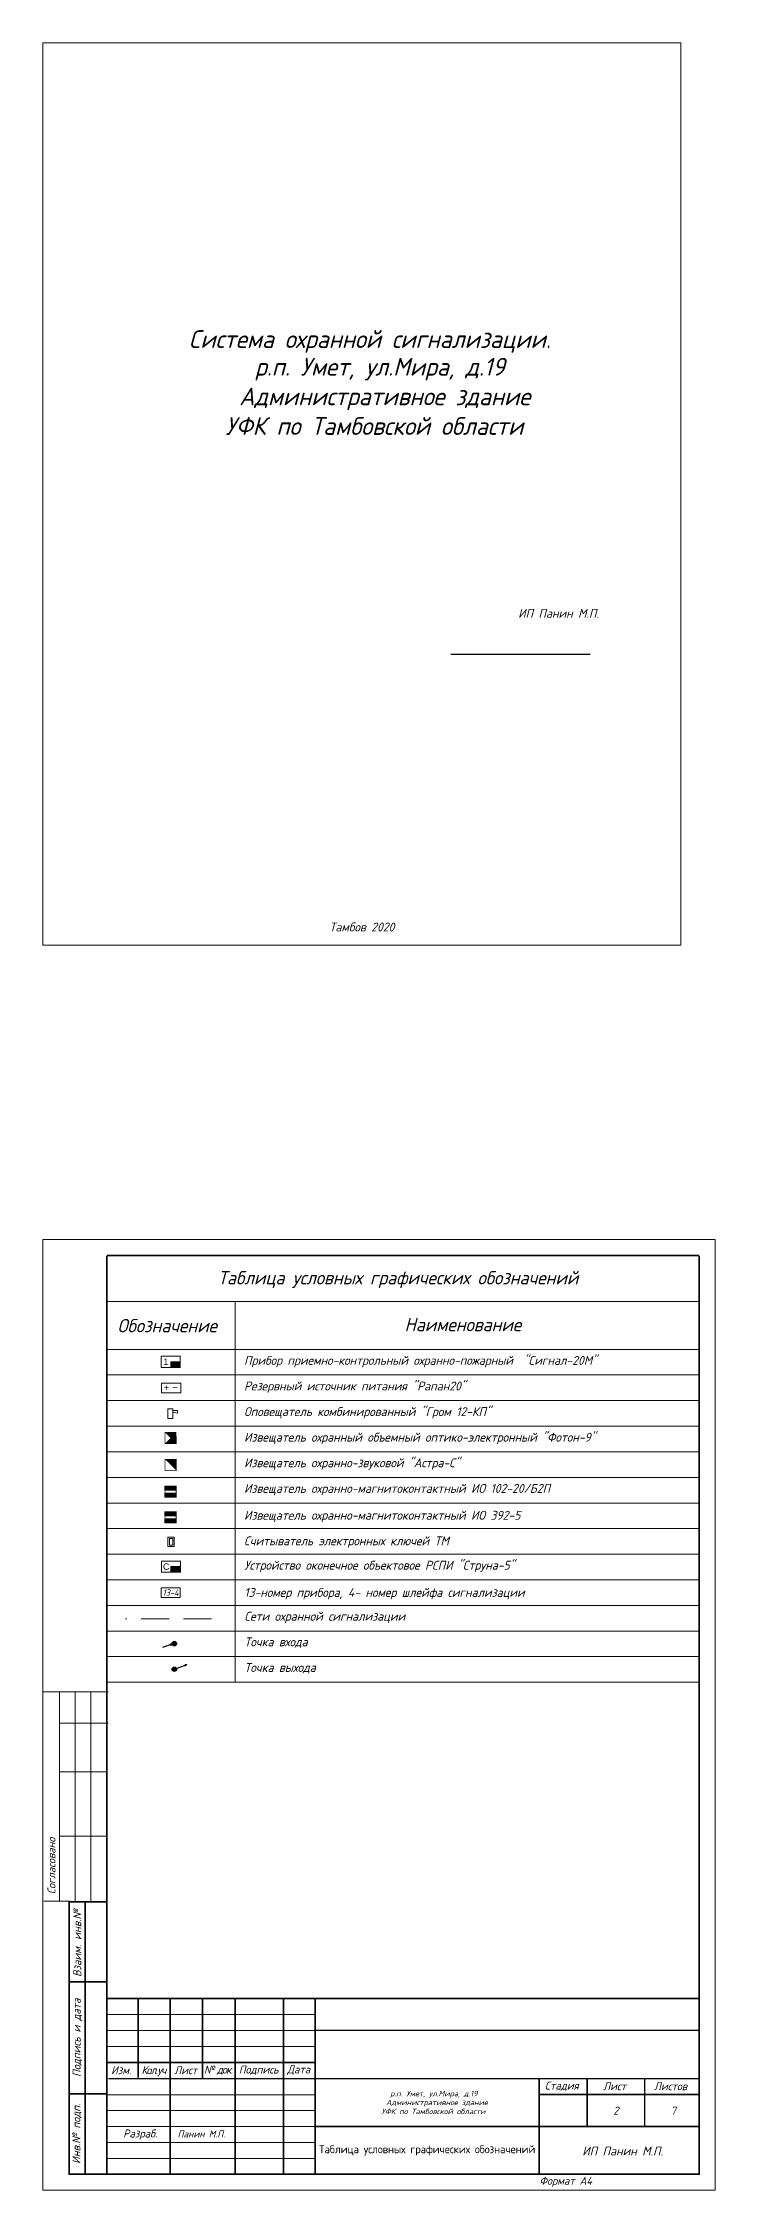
# Model space of a CAD drawing. Header units: inches. Extents: x 859 to 2125, y 393 to 1751.
# Drawn here: x 1652.8 to 1728.4, y 1509.8 to 1751.3 of the extents above; entities that cross this region are included whole.
import ezdxf

# ---------------------------------------------------------------- set-up
doc = ezdxf.new("R2010")
doc.units = ezdxf.units.IN
doc.header["$MEASUREMENT"] = 0
for name, pattern in [('Caddy_Solid', [0]), ('HIDDEN2', [4.7625, 3.175, -1.5875]), ('НЕВИДИМАЯ', [9.525, 6.35, -3.175])]:
    doc.linetypes.add(name, pattern=pattern)
doc.layers.get('0').transparency = 0.7
for name, color, linetype in [('BLK_12_THHN', 9, 'Continuous'), ('DESC', 7, 'Continuous'), ('LINK', 9, 'Continuous')]:
    doc.layers.add(name, color=color, linetype=linetype)
doc.styles.get("Standard").update_dxf_attribs({"font": 'GOST_Common Italic_0.ttf'})

# ---------------------------------------------------------------- blocks, each defined once
blk = doc.blocks.new('Объем')
at = {"const_width": 0.2}
blk.add_lwpolyline([(0, 0), (0, 3), (3, 3), (3, 0)], close=True, dxfattribs=at)
for points in [[(0.21, 2.94), (0.21, 0.09)], [(0.41, 2.94), (0.41, 0.09)], [(0.61, 2.94), (0.61, 0.09)], [(0.8, 2.94), (0.8, 0.09)], [(1.01, 2.94), (1.01, 0.09)], [(1.21, 2.94), (1.21, 0.09)], [(1.39, 1.52), (2.81, 2.97)], [(1.39, 2.94), (1.39, 0.09)], [(1.39, 1.48), (2.82, 0.03)], [(1.56, 2.93), (1.56, 1.76)], [(1.56, 0.09), (1.56, 1.25)], [(1.74, 0.06), (1.74, 1.05)], [(1.76, 2.94), (1.76, 1.94)], [(1.94, 2.95), (1.94, 2.15)], [(1.94, 0.06), (1.94, 0.87)], [(2.13, 2.93), (2.13, 2.33)], [(2.13, 0.05), (2.13, 0.66)], [(2.3, 2.93), (2.3, 2.52)], [(2.31, 0.06), (2.31, 0.48)], [(2.49, 2.94), (2.49, 2.7)], [(2.49, 0.07), (2.49, 0.29)]]:
    blk.add_lwpolyline(points, dxfattribs=at)
blk = doc.blocks.new('Звуковой')
blk.add_lwpolyline([(0.1, 2.9, 0, 4, 0), (1.5, 1.51, 4, 4, 0)], format="xyseb")
at = {"const_width": 0.2}
blk.add_lwpolyline([(0, 0), (0, 3), (3, 3), (3, 0)], close=True, dxfattribs=at)

msp = doc.modelspace()

# ---------------------------------------------------------------- hatches: boundary and pattern name
at = {"layer": 'BLK_12_THHN'}
h = msp.add_hatch(color=0, dxfattribs=at)
h.dxf.hatch_style = 1
h.paths.add_polyline_path([(1667.4, 1571.23), (1667.22, 1571.17), (1667.25, 1571.09)])
h.paths.add_polyline_path([(1667.2, 1571.25), (1667.22, 1571.17), (1667.4, 1571.23)])
h = msp.add_hatch(color=0, dxfattribs=at)
h.dxf.hatch_style = 1
h.paths.add_polyline_path([(1667.88, 1571.3, 1), (1667.39, 1571.3, 1)])
h = msp.add_hatch(color=0, dxfattribs=at)
h.dxf.hatch_style = 1
h.paths.add_polyline_path([(1667.88, 1568.42, 1), (1667.39, 1568.42, 1)])
h = msp.add_hatch(color=0, dxfattribs=at)
h.dxf.hatch_style = 1
h.paths.add_polyline_path([(1669.03, 1568.9), (1668.86, 1568.84), (1668.88, 1568.75)])
h.paths.add_polyline_path([(1668.83, 1568.91), (1668.86, 1568.84), (1669.03, 1568.9)])
at = {"layer": 'DESC'}
for points in [[(1667.22, 1603), (1667.22, 1602.37), (1668.3, 1602.37), (1668.3, 1603)], [(1667.25, 1579.96), (1667.25, 1579.33), (1668.33, 1579.33), (1668.33, 1579.96)]]:
    msp.add_hatch(color=0, dxfattribs=at).paths.add_polyline_path(points)
at = {"layer": 'DESC', "lineweight": 15}
h = msp.add_hatch(color=0, dxfattribs=at)
h.dxf.hatch_style = 1
h.paths.add_polyline_path([(1666.57, 1588.23), (1666.57, 1587.76), (1667.83, 1587.76), (1667.83, 1588.23)])
h.paths.add_polyline_path([(1667.83, 1588.56), (1667.83, 1589.02), (1666.57, 1589.02), (1666.57, 1588.56)])
h = msp.add_hatch(color=0, dxfattribs=at)
h.dxf.hatch_style = 1
h.paths.add_polyline_path([(1666.57, 1585.35), (1666.57, 1584.88), (1667.83, 1584.88), (1667.83, 1585.35)])
h.paths.add_polyline_path([(1667.83, 1585.68), (1667.83, 1586.14), (1666.57, 1586.14), (1666.57, 1585.68)])

# ---------------------------------------------------------------- linework, layer by layer
at = {"layer": 'BLK_12_THHN', "color": 0}
for p, q in [((1667.4, 1571.23), (1666.28, 1570.85)), ((1667.4, 1571.23), (1667.2, 1571.25)), ((1667.25, 1571.09), (1667.2, 1571.25)), ((1667.4, 1571.23), (1667.25, 1571.09)), ((1669.03, 1568.9), (1667.92, 1568.52)), ((1669.03, 1568.9), (1668.83, 1568.91)), ((1668.88, 1568.75), (1668.83, 1568.91))]:
    msp.add_line(p, q, dxfattribs=at)
for centre in [(1667.63, 1571.3), (1667.63, 1568.42)]:
    msp.add_circle(centre, 0.249, dxfattribs=at)
at = {"layer": 'DESC', "linetype": 'Caddy_Solid', "lineweight": 15}
for p, q in [((1652.85, 1751.35), (1652.85, 1649.87)), ((1724.6, 1751.35), (1652.85, 1751.35)), ((1724.6, 1649.87), (1724.6, 1751.35)), ((1652.85, 1649.87), (1724.6, 1649.87))]:
    msp.add_line(p, q, dxfattribs=at)
at = {"layer": 'DESC', "color": 0, "lineweight": 15}
for p, q in [((1652.85, 1509.84), (1652.85, 1616.76)), ((1652.85, 1616.76), (1728.45, 1616.76)), ((1728.45, 1616.76), (1728.45, 1509.84)), ((1660.08, 1609.8), (1726.68, 1609.8)), ((1674.48, 1609.8), (1674.48, 1566.96)), ((1726.68, 1609.8), (1726.68, 1587.12)), ((1674.48, 1604.4), (1726.68, 1604.4)), ((1660.08, 1601.52), (1726.68, 1601.52)), ((1726.68, 1603.62), (1726.68, 1603.14)), ((1660.08, 1598.64), (1726.68, 1598.64)), ((1660.08, 1595.76), (1726.68, 1595.76)), ((1660.08, 1592.88), (1726.68, 1592.88)), ((1674.48, 1590), (1726.68, 1590)), ((1660.08, 1587.12), (1726.68, 1587.12)), ((1726.68, 1587.12), (1726.68, 1543.92)), ((1660.08, 1584.24), (1726.68, 1584.24)), ((1660.08, 1581.36), (1726.68, 1581.36)), ((1660.08, 1578.48), (1726.68, 1578.48)), ((1660.08, 1575.6), (1726.68, 1575.6)), ((1660.08, 1572.72), (1726.68, 1572.72)), ((1660.08, 1569.84), (1726.68, 1569.84)), ((1652.92, 1565.89), (1660.18, 1565.89)), ((1654.7, 1565.89), (1654.7, 1542.39)), ((1656.48, 1565.89), (1656.48, 1542.39)), ((1658.25, 1565.89), (1658.25, 1542.39)), ((1660.08, 1566.96), (1726.68, 1566.96)), ((1654.7, 1562.35), (1660.18, 1562.35)), ((1654.7, 1556.88), (1660.05, 1556.88)), ((1654.7, 1549.63), (1660.05, 1549.63)), ((1655.88, 1542.34), (1652.93, 1542.34)), ((1660.07, 1529.58), (1683.47, 1529.58)), ((1660.07, 1527.78), (1683.47, 1527.78)), ((1660.07, 1518.78), (1683.47, 1518.78)), ((1660.07, 1516.98), (1683.47, 1516.98)), ((1660.07, 1515.18), (1683.47, 1515.18)), ((1660.05, 1513.38), (1683.47, 1513.38)), ((1728.45, 1509.84), (1652.85, 1509.84))]:
    msp.add_line(p, q, dxfattribs=at)
at = {"layer": 'DESC', "color": 0, "linetype": 'HIDDEN2', "lineweight": 15}
msp.add_line((1671.82, 1574.09), (1662.12, 1574.09), dxfattribs=at)
at = {"layer": 'DESC', "color": 0, "linetype": 'Continuous', "lineweight": 15}
for p, q in [((1660.14, 1525.98), (1683.5, 1525.98)), ((1660.14, 1520.54), (1683.4, 1520.54))]:
    msp.add_line(p, q, dxfattribs=at)
at = {"layer": 'DESC', "color": 0, "lineweight": 15}
msp.add_lwpolyline([(1726.65, 1614.96, 0.18, 0.18, 0), (1726.65, 1511.64, 0.18, 0.18, 0), (1655.81, 1511.64, 0.18, 0.18, 0), (1655.81, 1542.32, 0, 0, 0)], format="xyseb", dxfattribs=at)
for points, const_width in [([(1660.05, 1511.64), (1660.05, 1614.96)], 0.18), ([(1660.05, 1614.96), (1726.65, 1614.96)], 0.18), ([(1666.14, 1603.63), (1666.14, 1602.37)], 0.108), ([(1666.14, 1603.63), (1668.3, 1603.63), (1668.3, 1602.37), (1666.14, 1602.37)], 0.108), ([(1666.57, 1589.02), (1667.83, 1589.02), (1667.83, 1587.76), (1666.57, 1587.76), (1666.57, 1589.02)], 0.084), ([(1666.57, 1586.14), (1667.83, 1586.14), (1667.83, 1584.88), (1666.57, 1584.88), (1666.57, 1586.14)], 0.084), ([(1666.17, 1580.59), (1666.17, 1579.33)], 0.108), ([(1666.17, 1580.59), (1668.33, 1580.59), (1668.33, 1579.33), (1666.17, 1579.33)], 0.108), ([(1655.73, 1542.27), (1660.13, 1542.27)], 0.18), ([(1657.61, 1511.67), (1657.61, 1542.32)], 0.18), ([(1655.81, 1533.27), (1660.13, 1533.27)], 0.18), ([(1660.07, 1531.38), (1726.65, 1531.38)], 0.18), ([(1667.17, 1531.38), (1667.17, 1511.58)], 0.18), ([(1674.47, 1531.38), (1674.47, 1511.58)], 0.18), ([(1679.9, 1531.33), (1679.9, 1511.64)], 0.18), ([(1683.47, 1531.38), (1683.47, 1511.58)], 0.18), ([(1683.48, 1527.81), (1726.65, 1527.81)], 0.18), ([(1660.07, 1524.18), (1683.47, 1524.18)], 0.18), ([(1708.67, 1522.35), (1708.67, 1511.64)], 0.18), ([(1714.07, 1522.35), (1714.07, 1516.98)], 0.18), ([(1655.81, 1520.67), (1660.13, 1520.67)], 0.18), ([(1683.47, 1520.58), (1683.47, 1520.58)], 0.072), ([(1708.67, 1520.58), (1726.65, 1520.58)], 0.18), ([(1683.47, 1516.98), (1726.65, 1516.98)], 0.18)]:
    msp.add_lwpolyline(points, dxfattribs=dict(at, const_width=const_width))
for points in [[(1674.48, 1604.4), (1660.05, 1604.4)], [(1668.3, 1603), (1667.22, 1603)], [(1667.22, 1603), (1667.22, 1602.37)], [(1667.22, 1602.37), (1667.22, 1602.37)], [(1666.9, 1597.72), (1666.9, 1596.64), (1667.44, 1596.64), (1667.44, 1597.72), (1666.9, 1597.72)], [(1667.44, 1597.51), (1667.98, 1597.51)], [(1667.44, 1597.51), (1667.44, 1597.33), (1667.98, 1597.24)], [(1667.98, 1597.51), (1667.98, 1597.24)], [(1674.48, 1590), (1660.05, 1590)], [(1666.9, 1583.29), (1667.62, 1583.29), (1667.62, 1582.21), (1666.9, 1582.21), (1666.9, 1583.29)], [(1667.08, 1583.11), (1667.44, 1583.11), (1667.44, 1582.39), (1667.08, 1582.39), (1667.08, 1583.11)], [(1668.33, 1579.96), (1667.25, 1579.96)], [(1667.25, 1579.96), (1667.25, 1579.33)], [(1666.13, 1577.58), (1668.29, 1577.58), (1668.29, 1576.5), (1666.13, 1576.5), (1666.13, 1577.58)], [(1667.25, 1579.33), (1667.25, 1579.33)]]:
    msp.add_lwpolyline(points, dxfattribs=at)
for points in [[(1666.18, 1599.53), (1668.34, 1599.53), (1668.34, 1600.61), (1666.18, 1600.61)], [(1666.57, 1589.02), (1667.83, 1589.02), (1667.83, 1588.56), (1666.57, 1588.56)], [(1667.83, 1587.76), (1666.57, 1587.76), (1666.57, 1588.23), (1667.83, 1588.23)], [(1666.57, 1586.14), (1667.83, 1586.14), (1667.83, 1585.68), (1666.57, 1585.68)], [(1667.83, 1584.88), (1666.57, 1584.88), (1666.57, 1585.35), (1667.83, 1585.35)]]:
    msp.add_lwpolyline(points, close=True, dxfattribs=at)
at = {"layer": 'DESC', "color": 0, "linetype": 'НЕВИДИМАЯ', "lineweight": 15, "const_width": 0.072}
for points in [[(1666.49, 1600.08), (1666.98, 1600.08)], [(1666.73, 1600.34), (1666.73, 1599.85)], [(1667.46, 1600.08), (1667.95, 1600.08)]]:
    msp.add_lwpolyline(points, dxfattribs=at)
at = {"layer": 'DESC', "color": 0, "linetype": 'Continuous', "lineweight": 15, "const_width": 0.18}
for points in [[(1663.55, 1522.48), (1663.55, 1531.38)], [(1670.79, 1522.37), (1670.79, 1531.38)], [(1660.21, 1522.37), (1726.65, 1522.37)], [(1720.53, 1522.37), (1720.53, 1516.98)]]:
    msp.add_lwpolyline(points, dxfattribs=at)
at = {"layer": 'LINK', "color": 0}
msp.add_line((1698.73, 1682.58), (1714.41, 1682.58), dxfattribs=at)

# ---------------------------------------------------------------- block references
at = {"layer": 'DESC', "color": 0}
for name, p, xscale, yscale, zscale, rotation in [('Объем', (1667.83, 1593.8), -0.4199760000000506, 0.4199760000000061, 0.4199760000000001, 0.05815664228504325), ('Звуковой', (1666.58, 1592.03), 0.4199975999999516, 0.4199975999999516, 0.4199975999999516, 270)]:
    msp.add_blockref(name, p, dxfattribs=dict(at, xscale=xscale, yscale=yscale, zscale=zscale, rotation=rotation))

# ---------------------------------------------------------------- texts
at = {"layer": 'DESC', "color": 0, "lineweight": 15, "attachment_point": 1}
for s, width, heights, insert, char_height in [('Система охранной сигнализации.', 59.1919, [0], (1669.26, 1719.04), 2), ('\\pi15.14518;р.п. Умет, ул.Мира, д.19\\P\\pi12.16336; Административное здание \\P\\pi11.84291;УФК по Тамбовской области', 59.1919, [0], (1661.54, 1715.93), 2), ('\\pi4.80835;ИП Панин М.П.', 17.9743, [1.74], (1701.49, 1687.69), 1), ('Тамбов 2020', 59.1919, [0], (1685.07, 1652.41), 1), ('Точка входа', 49.91, [0], (1675.51, 1572), 1), ('Точка выхода', 49.91, [0], (1675.51, 1569.12), 1), ('\\pi25.26071;р.п. Умет, ул.Мира, д.19\\P\\pi24.36617; Административное здание \\P\\pi24.27003;УФК по Тамбовской области', 59.1919, [0], (1666.65, 1520.99), 0.6), ('\\pi4.80835;ИП Панин М.П.', 17.9743, [1.74], (1708.7, 1514.73), 1)]:
    msp.add_mtext_dynamic_manual_height_columns(s, width=width, gutter_width=1, heights=heights, dxfattribs=dict(at, insert=insert, char_height=char_height))
at = {"layer": 'DESC', "color": 0, "attachment_point": 1}
for s, width, heights, insert, char_height in [('Таблица условных графических обозначений', 45.6025, [0.959], (1672.53, 1613.21), 1.5), ('Обозначение', 14.4, [0], (1661.23, 1607.82), 1.5), ('Наименование', 14.4, [0], (1693.52, 1607.94), 1.5), ('Прибор приемно-контрольный охранно-пожарный  "Сигнал-20М"', 49.91, [0], (1675.47, 1603.66), 1), ('Резервный источник питания "Рапан20"', 49.91, [0], (1675.47, 1600.78), 1), ('Оповещатель комбинированный "Гром 12-КП"', 49.91, [0], (1675.47, 1597.9), 1), ('Извещатель охранный объемный оптико-электронный "Фотон-9"', 49.91, [0], (1675.47, 1595.02), 1), ('Извещатель охранно-звуковой "Астра-С"', 49.91, [0], (1675.47, 1592.14), 1), ('Извещатель охранно-магнитоконтактный ИО 102-20/Б2П', 49.91, [0], (1675.47, 1589.26), 1), ('Извещатель охранно-магнитоконтактный ИО 392-5', 49.91, [0], (1675.47, 1586.24), 1), ('Считыватель электронных ключей ТМ', 49.91, [0], (1675.47, 1583.36), 1), ('Устройство оконечное объектовое РСПИ "Струна-5"', 49.91, [0], (1675.5, 1580.62), 1), ('13-номер прибора, 4- номер шлейфа сигнализации', 49.91, [0], (1675.5, 1577.56), 1), ('Сети охранной сигнализации', 49.91, [0], (1675.51, 1574.88), 1)]:
    msp.add_mtext_dynamic_manual_height_columns(s, width=width, gutter_width=1, heights=heights, dxfattribs=dict(at, insert=insert, char_height=char_height))
at = {"layer": 'DESC', "color": 0}
for s, insert, char_height, width, attachment_point in [('{\\fArial|b0|i0|c204|p34;1}', (1666.68, 1603), 0.72, 1.08, 5), ('{\\fArial|b0|i0|c204|p34;C}', (1666.71, 1579.96), 0.72, 1.08, 5), ('13-4', (1667.21, 1577.04), 0.72, 2.16, 5), ('Изм.', (1661.65, 1523.32), 0.9, 3.4805, 5), ('{\\T0.85;Кол.уч}', (1665.29, 1523.21), 0.9, 3.6119, 5), ('Лист', (1668.91, 1523.32), 0.9, 3.6273, 5), ('{\\T0.85;№ док.}', (1672.57, 1523.32), 0.9, 3.6803, 5), ('Подпись', (1677.11, 1523.32), 0.9, 5.4, 5), ('Дата', (1681.61, 1523.32), 0.9, 3.6, 5), ('Стадия', (1711.21, 1521.52), 0.9, 5.4, 5), ('Лист', (1717.15, 1521.52), 0.9, 6.48, 5), ('Листов', (1723.44, 1521.52), 0.9, 6.0943, 5), ('2', (1717.3, 1518.78), 0.9, 6.4543, 5), ('7', (1723.76, 1518.78), 0.9, 6.4543, 5), ('{\\fGOST Common|b0|i0|c204|p34;Таблица условных графических обозначений}', (1696.07, 1514.31), 0.9, 25.2, 5), ('Формат А4', (1708.7, 1510.76), 0.9, 9.0683, 4)]:
    msp.add_mtext(s, dxfattribs=dict(at, insert=insert, char_height=char_height, width=width, attachment_point=attachment_point))
at = {"layer": 'DESC', "color": 0, "char_height": 0.9, "rotation": 90}
for s, insert, width, attachment_point in [('Cогласовано', (1653.36, 1543.1), 10.814, 1), (' Взаим. инв.№', (1656.71, 1533.27), 16.5013, 4), ('Подпись и дата', (1656.71, 1526.97), 12.6, 5), ('Инв.№ подп.', (1656.68, 1516.17), 9, 5)]:
    msp.add_mtext(s, dxfattribs=dict(at, insert=insert, width=width, attachment_point=attachment_point))
at = {"layer": 'DESC', "color": 0, "lineweight": 15, "insert": (1663.79, 1516.08), "char_height": 0.9, "width": 7.0924, "attachment_point": 5}
msp.add_mtext('Разраб.', dxfattribs=at)
at = {"layer": 'DESC', "lineweight": 15, "insert": (1670.67, 1516.15), "char_height": 0.787, "width": 6.3, "attachment_point": 5}
msp.add_mtext('Панин М.П.', dxfattribs=at)

doc.saveas('drawing.dxf')
